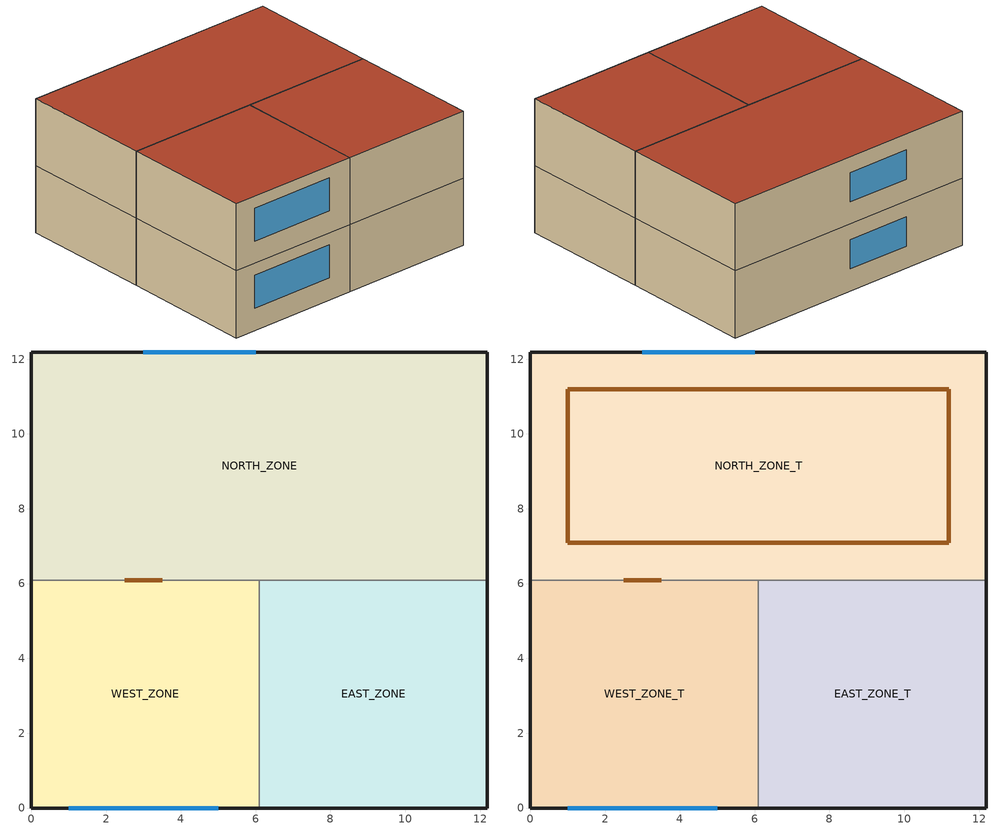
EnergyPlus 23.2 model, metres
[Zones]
WEST_ZONE
 floor adiabatic (FLOOR SLAB 8 IN): 0,0 0,6.1 6.1,6.1 6.1,0 z0
 wall outside (EXTWALL80): 0,6.1 0,0 6.1,0 z0:3.05
 wall to NORTH_ZONE (PARTITION06): 6.1,6.1 0,6.1 z0:3.05
 wall to EAST_ZONE (PARTITION06): 6.1,0 6.1,6.1 z0:3.05
 window (WIN-CON-LIGHT): 1,0 5,0 z1:2.5
 door inside (DOOR-CON): 3.5,6.1 2.5,6.1 z0:2
EAST_ZONE
 floor adiabatic (FLOOR SLAB 8 IN): 6.1,0 6.1,6.1 12.19,6.1 12.19,0 z0
 wall outside (EXTWALL80): 6.1,0 12.19,0 12.19,6.1 z0:3.05
 wall to NORTH_ZONE (PARTITION06): 12.19,6.1 6.1,6.1 z0:3.05
NORTH_ZONE
 floor adiabatic (FLOOR SLAB 8 IN): 0,6.1 0,12.19 12.19,12.19 12.19,6.1 z0
 wall outside (EXTWALL80): 12.19,6.1 12.19,12.19 0,12.19 0,6.1 z0:3.05
 window (WIN-CON-LIGHT): 6,12.19 3,12.19 z1:2.33
WEST_ZONE_T
 floor to WEST_ZONE (FLOOR SLAB 4 IN): 0,0 0,6.1 6.1,6.1 6.1,0 z3.05
 wall outside (EXTWALL80): 0,6.1 0,0 6.1,0 z3.05:6.1
 wall to NORTH_ZONE_T (PARTITION06): 6.1,6.1 0,6.1 z3.05:6.1
 wall to EAST_ZONE_T (PARTITION06): 6.1,0 6.1,6.1 z3.05:6.1
 window (WIN-CON-LIGHT): 1,0 5,0 z4.05:5.55
 door inside (DOOR-CON): 3.5,6.1 2.5,6.1 z3.05:5.05
 roof outside (ROOF34): 0,6.1 0,0 6.1,0 6.1,6.1 z6.1
EAST_ZONE_T
 floor to EAST_ZONE (FLOOR SLAB 4 IN): 6.1,0 6.1,6.1 12.19,6.1 12.19,0 z3.05
 wall outside (EXTWALL80): 6.1,0 12.19,0 12.19,6.1 z3.05:6.1
 wall to NORTH_ZONE_T (PARTITION06): 12.19,6.1 6.1,6.1 z3.05:6.1
 roof outside (ROOF34): 6.1,6.1 6.1,0 12.19,0 12.19,6.1 z6.1
NORTH_ZONE_T
 floor to NORTH_ZONE (FLOOR SLAB 4 IN): 0,6.1 0,12.19 12.19,12.19 12.19,6.1 z3.05
 wall outside (EXTWALL80): 12.19,6.1 12.19,12.19 0,12.19 0,6.1 z3.05:6.1
 window (WIN-CON-LIGHT): 6,12.19 3,12.19 z4.05:5.38
 door inside (H-OPENING): 1,7.1 1,11.19 11.19,11.19 11.19,7.1 z3.05
 roof outside (ROOF34): 0,12.19 0,6.1 12.19,6.1 12.19,12.19 z6.1
[Building]
AirflowNetwork 3 Zone Building: Loads convergence tolerance value=0.04; Maximum number of warmup days=25; Minimum number of warmup days=6; North axis=0; Solar distribution=MinimalShadowing; Temperature convergence tolerance value=0.4; Terrain=Suburbs
[Site:GroundTemperature:BuildingSurface]
20.03, 20.03, 20.13, 20.3, 20.43, 20.52, 20.62, 20.77, 20.78, 20.55, 20.44, 20.2
[Site:Location]
CHICAGO_IL_USA TMY2-94846: Elevation=190; Latitude=41.78; Longitude=-87.75; Time zone=-6
[SizingPeriod:DesignDay] Barometric pressure=99063; Day of month=21; Daylight saving time indicator=No; Humidity condition type=WetBulb; Rain indicator=No; Snow indicator=No; Solar model indicator=ASHRAEClearSky
Name | Daily dry bulb temperature range | Day type | Maximum dry bulb temperature | Month | Sky clearness | Wetbulb or dewpoint at maximum dry bulb | Wind direction | Wind speed
CHICAGO_IL_USA Annual Cooling 1% Design Conditions DB/MCWB | 10.7 | SummerDesignDay | 31.5 | 7 | 1 | 23 | 230 | 5.3
CHICAGO_IL_USA Annual Heating 99% Design Conditions DB | 0 | WinterDesignDay | -17.3 | 1 | 0 | -17.3 | 270 | 4.9
[Construction]
DOOR-CON: 1.375in-Solid-Core
EXTWALL80: A1 - 1 IN STUCCO, C4 - 4 IN COMMON BRICK, E1 - 3 / 4 IN PLASTER OR GYP BOARD
FLOOR SLAB 4 IN: C10 - 4 IN HW CONCRETE
FLOOR SLAB 8 IN: C10 - 8 IN HW CONCRETE
H-Opening: IRTMaterial
PARTITION06: E1 - 3 / 4 IN PLASTER OR GYP BOARD, C6 - 8 IN CLAY TILE, E1 - 3 / 4 IN PLASTER OR GYP BOARD
ROOF34: E2 - 1 / 2 IN SLAG OR STONE, E3 - 3 / 8 IN FELT AND MEMBRANE, B5 - 1 IN DENSE INSULATION, C12 - 2 IN HW CONCRETE
WIN-CON-LIGHT: WIN-LAY-GLASS-LIGHT
[Material] Thermal absorptance=0.9
Name | Conductivity | Density | Roughness | Solar absorptance | Specific heat | Thickness | Visible absorptance
1.375in-Solid-Core | 0.1525 | 614.5 | Smooth | 0.92 | 1630 | 0.034925 | 0.92
A1 - 1 IN STUCCO | 0.691831 | 1858.142 | Smooth | 0.92 | 836.8 | 0.0253898 | 0.92
B5 - 1 IN DENSE INSULATION | 0.0432394 | 91.30524 | VeryRough | 0.5 | 836.8 | 0.0253898 | 0.5
C4 - 4 IN COMMON BRICK | 0.726422 | 1922.216 | Rough | 0.76 | 836.8 | 0.101498 | 0.76
C6 - 8 IN CLAY TILE | 0.570761 | 1121.292 | Smooth | 0.82 | 836.8 | 0.203302 | 0.82
C10 - 4 IN HW CONCRETE | 1.729577 | 2242.585 | MediumRough | 0.65 | 836.8 | 0.101702 | 0.65
C10 - 8 IN HW CONCRETE | 1.729577 | 2242.585 | MediumRough | 0.65 | 836.8 | 0.203302 | 0.65
C12 - 2 IN HW CONCRETE | 1.729577 | 2242.585 | MediumRough | 0.65 | 836.8 | 0.0509016 | 0.65
E1 - 3 / 4 IN PLASTER OR GYP BOARD | 0.726422 | 1601.846 | Smooth | 0.92 | 836.8 | 0.01905 | 0.92
E2 - 1 / 2 IN SLAG OR STONE | 1.435549 | 881.0155 | Rough | 0.55 | 1673.6 | 0.0127102 | 0.55
E3 - 3 / 8 IN FELT AND MEMBRANE | 0.190253 | 1121.292 | Rough | 0.75 | 1673.6 | 0.00954024 | 0.75
[Material:InfraredTransparent]
IRTMaterial
[WindowMaterial:Glazing]
WIN-LAY-GLASS-LIGHT: Back side infrared hemispherical emissivity=0.84; Back side solar reflectance at normal incidence=0.075; Back side visible reflectance at normal incidence=0.081; Conductivity=0.9; Front side infrared hemispherical emissivity=0.84; Front side solar reflectance at normal incidence=0.075; Front side visible reflectance at normal incidence=0.081; Infrared transmittance at normal incidence=0; Optical data type=SpectralAverage; Solar transmittance at normal incidence=0.85; Thickness=0.0025; Visible transmittance at normal incidence=0.901
[ElectricEquipment] Design level calculation method=EquipmentLevel; Fraction latent=0; Fraction lost=0; Fraction radiant=0.3; Schedule=INTERMITTENT
Name | Design level | Zone or zonelist or space or spacelist
EAST_ZONE Equip | 1464.375 | EAST_ZONE
EAST_ZONE_T Equip | 1464.375 | EAST_ZONE_T
NORTH_ZONE Equip | 2928.751 | NORTH_ZONE
NORTH_ZONE_T Equip | 2928.751 | NORTH_ZONE_T
WEST_ZONE Equip | 2928.751 | WEST_ZONE
WEST_ZONE_T Equip | 2928.751 | WEST_ZONE_T
[Lights] Design level calculation method=LightingLevel; End use subcategory=GeneralLights; Fraction radiant=0.2; Fraction replaceable=0; Fraction visible=0.2; Return air fraction=0; Schedule=OFFICE LIGHTING
Name | Lighting level | Zone or zonelist or space or spacelist
EAST_ZONE Lights | 1464.375 | EAST_ZONE
EAST_ZONE_T Lights | 1464.375 | EAST_ZONE_T
NORTH_ZONE Lights | 878.6252 | NORTH_ZONE
NORTH_ZONE_T Lights | 878.6252 | NORTH_ZONE_T
[People] Activity level schedule=Activity Sch; Air velocity schedule=Air Velo Sch; Carbon dioxide generation rate=3.82e-08; Clothing insulation calculation method=ClothingInsulationSchedule; Clothing insulation schedule=Clothing Sch; Fraction radiant=0.3; Mean radiant temperature calculation type=ZoneAveraged; Number of people calculation method=People; Number of people schedule=OFFICE OCCUPANCY; Thermal comfort model 1 type=Fanger; Work efficiency schedule=Work Eff Sch
Name | Number of people | Zone or zonelist or space or spacelist
EAST_ZONE People | 3 | EAST_ZONE
EAST_ZONE_T People | 3 | EAST_ZONE_T
NORTH_ZONE People | 4 | NORTH_ZONE
NORTH_ZONE_T People | 4 | NORTH_ZONE_T
WEST_ZONE People | 3 | WEST_ZONE
WEST_ZONE_T People | 3 | WEST_ZONE_T
[Zone] Ceiling height=Autocalculate; Multiplier=1; Type=1
EAST_ZONE; EAST_ZONE_T; NORTH_ZONE; NORTH_ZONE_T; WEST_ZONE; WEST_ZONE_T
[Schedule:Compact]
Activity Sch: Through: 12/31, For: AllDays, Until: 24:00, 131.8
Air Velo Sch: Through: 12/31, For: AllDays, Until: 24:00, 0.137
Clothing Sch: Through: 12/31, For: AllDays, Until: 24:00, 1
INTERMITTENT: Through: 12/31, For: WeekDays, Until: 8:00, 0, Until: 18:00, 1, Until: 24:00, 0, For: AllOtherDays, Until: 24:00, 0
OFFICE LIGHTING: Through: 12/31, For: WeekDays, Until: 6:00, 0.05, Until: 7:00, 0.2, Until: 17:00, 1, Until: 18:00, 0.5, Until: 24:00, 0.05, For: AllOtherDays, Until: 24:00, 0.05
OFFICE OCCUPANCY: Through: 12/31, For: WeekDays, Until: 6:00, 0, Until: 7:00, 0.1, Until: 8:00, 0.5, Until: 12:00, 1, Until: 13:00, 0.5, Until: 16:00, 1, Until: 17:00, 0.5, Until: 18:00, 0.1, Until: 24:00, 0, For: AllOtherDays, Until: 24:00, 0
Work Eff Sch: Through: 12/31, For: AllDays, Until: 24:00, 0
[AirflowNetwork:MultiZone:Component:DetailedOpening] Air mass flow coefficient when opening is closed=0.001; Air mass flow exponent when opening is closed=0.667; Discharge coefficient for opening factor 1=0.5; Discharge coefficient for opening factor 2=0.6; Discharge coefficient for opening factor 3=0; Discharge coefficient for opening factor 4=0; Extra crack length or height of pivoting axis=0; Height factor for opening factor 1=1; Height factor for opening factor 2=1; Height factor for opening factor 3=0; Height factor for opening factor 4=0; Number of sets of opening factor data=2; Opening factor 1=0; Opening factor 2=1; Opening factor 3=0; Opening factor 4=0; Start height factor for opening factor 1=0; Start height factor for opening factor 2=0; Start height factor for opening factor 3=0; Start height factor for opening factor 4=0; Type of rectangular large vertical opening lvo=NonPivoted; Width factor for opening factor 1=0; Width factor for opening factor 2=1; Width factor for opening factor 3=0; Width factor for opening factor 4=0
DrOpen; WiOpen1
[AirflowNetwork:MultiZone:Component:HorizontalOpening]
HrOpen: Air mass flow coefficient when opening is closed=0.001; Air mass flow exponent when opening is closed=0.667; Discharge coefficient=0.2; Sloping plane angle=90
[AirflowNetwork:MultiZone:ExternalNode] External node height=1.524
Name | Wind pressure coefficient curve
EFacade | EFacade_WPCValue
NFacade | NFacade_WPCValue
SFacade | SFacade_WPCValue
WFacade | WFacade_WPCValue
[AirflowNetwork:MultiZone:ReferenceCrackConditions]
ReferenceCrackConditions: Reference barometric pressure=101320; Reference humidity ratio=0.005; Reference temperature=20
[AirflowNetwork:MultiZone:Surface]
Name | Leakage component | Surface | Window door opening factor or crack factor | Ventilation control mode
AirflowNetwork:MultiZone:Surface 1 | CR-1 | Surface_1 | 1
AirflowNetwork:MultiZone:Surface 2 | WiOpen1 | Window1 | 0.5
AirflowNetwork:MultiZone:Surface 3 | CR-1 | Surface_2 | 1
AirflowNetwork:MultiZone:Surface 4 | CRcri | Surface_3 | 1
AirflowNetwork:MultiZone:Surface 5 | DrOpen | DoorInSurface_3 | 0.5
AirflowNetwork:MultiZone:Surface 6 | CRcri | Surface_4 | 1
AirflowNetwork:MultiZone:Surface 7 | CR-1 | Surface_8 | 1
AirflowNetwork:MultiZone:Surface 8 | CR-1 | Surface_9 | 1
AirflowNetwork:MultiZone:Surface 9 | CRcri | Surface_11 | 1
AirflowNetwork:MultiZone:Surface 10 | CR-1 | Surface_14 | 1
AirflowNetwork:MultiZone:Surface 11 | CR-1 | Surface_15 | 1
AirflowNetwork:MultiZone:Surface 12 | WiOpen1 | Window2 | 0.5
AirflowNetwork:MultiZone:Surface 13 | CR-1 | Surface_16 | 1
AirflowNetwork:MultiZone:Surface 14 | CR-1 | Surface_1_T | 1
AirflowNetwork:MultiZone:Surface 15 | WiOpen1 | Window1_T | 0.5
AirflowNetwork:MultiZone:Surface 16 | CR-1 | Surface_2_T | 1
AirflowNetwork:MultiZone:Surface 17 | CRcri | Surface_3_T | 1
AirflowNetwork:MultiZone:Surface 18 | DrOpen | DoorInSurface_3_T | 0.5
AirflowNetwork:MultiZone:Surface 19 | CRcri | Surface_4_T | 1
AirflowNetwork:MultiZone:Surface 20 | CR-1 | Surface_8_T | 1
AirflowNetwork:MultiZone:Surface 21 | CR-1 | Surface_9_T | 1
AirflowNetwork:MultiZone:Surface 22 | CRcri | Surface_11_T | 1
AirflowNetwork:MultiZone:Surface 23 | CR-1 | Surface_14_T | 1
AirflowNetwork:MultiZone:Surface 24 | CR-1 | Surface_15_T | 1
AirflowNetwork:MultiZone:Surface 25 | WiOpen1 | Window2_T | 0.5
AirflowNetwork:MultiZone:Surface 26 | CR-1 | Surface_16_T | 1
AirflowNetwork:MultiZone:Surface 27 | HrOpen | Horizontal_T | 1 | Constant
AirflowNetwork:MultiZone:Surface 28 | CR-1 | Surface_12_T | 1
AirflowNetwork:MultiZone:Surface 29 | CR-1 | Surface_5_T | 1
[AirflowNetwork:MultiZone:Surface:Crack] Air mass flow exponent=0.667; Reference crack conditions=ReferenceCrackConditions
Name | Air mass flow coefficient at reference conditions
CR-1 | 0.01
CRcri | 0.05
[AirflowNetwork:MultiZone:WindPressureCoefficientArray]
Every 30 Degrees: Wind direction 1=0; Wind direction 2=30; Wind direction 3=60; Wind direction 4=90; Wind direction 5=120; Wind direction 6=150; Wind direction 7=180; Wind direction 8=210; Wind direction 9=240; Wind direction 10=270; Wind direction 11=300; Wind direction 12=330
[AirflowNetwork:MultiZone:WindPressureCoefficientValues] Airflownetwork multizone windpressurecoefficientarray=Every 30 Degrees
Name | Wind pressure coefficient value 1 | Wind pressure coefficient value 2 | Wind pressure coefficient value 3 | Wind pressure coefficient value 4 | Wind pressure coefficient value 5 | Wind pressure coefficient value 6 | Wind pressure coefficient value 7 | Wind pressure coefficient value 8 | Wind pressure coefficient value 9 | Wind pressure coefficient value 10 | Wind pressure coefficient value 11 | Wind pressure coefficient value 12
EFacade_WPCValue | -0.56 | 0.04 | 0.48 | 0.6 | 0.48 | 0.04 | -0.56 | -0.56 | -0.42 | -0.37 | -0.42 | -0.56
NFacade_WPCValue | 0.6 | 0.48 | 0.04 | -0.56 | -0.56 | -0.42 | -0.37 | -0.42 | -0.56 | -0.56 | 0.04 | 0.48
SFacade_WPCValue | -0.37 | -0.42 | -0.56 | -0.56 | 0.04 | 0.48 | 0.6 | 0.48 | 0.04 | -0.56 | -0.56 | -0.42
WFacade_WPCValue | -0.56 | -0.56 | -0.42 | -0.37 | -0.42 | -0.56 | -0.56 | 0.04 | 0.48 | 0.6 | 0.48 | 0.04
[AirflowNetwork:MultiZone:Zone] Indoor and outdoor enthalpy difference lower limit for maximum venting open factor=0; Indoor and outdoor enthalpy difference upper limit for minimum venting open factor=300000; Ventilation control mode=Temperature; Ventilation control zone temperature setpoint schedule=WindowVentSched
Name | Zone | Indoor and outdoor temperature difference lower limit for maximum venting open factor | Indoor and outdoor temperature difference upper limit for minimum venting open factor | Minimum venting open factor
AirflowNetwork:MultiZone:Zone 1 | WEST_ZONE | 5 | 10 | 0.3
AirflowNetwork:MultiZone:Zone 2 | EAST_ZONE | 0 | 100 | 1
AirflowNetwork:MultiZone:Zone 3 | NORTH_ZONE | 0 | 100 | 1
AirflowNetwork:MultiZone:Zone 4 | WEST_ZONE_T | 5 | 10 | 0.3
AirflowNetwork:MultiZone:Zone 5 | EAST_ZONE_T | 0 | 100 | 1
AirflowNetwork:MultiZone:Zone 6 | NORTH_ZONE_T | 0 | 100 | 1
[AirflowNetwork:SimulationControl]
NaturalVentilation: Absolute airflow convergence tolerance=1e-06; Airflownetwork control=MultizoneWithoutDistribution; Azimuth angle of long axis of building=0; Building type=LowRise; Convergence acceleration limit=-0.5; Height selection for local wind pressure calculation=ExternalNode; Initialization type=ZeroNodePressures; Maximum number of iterations=500; Ratio of building width along short axis to width along long axis=1; Relative airflow convergence tolerance=1e-05; Wind pressure coefficient type=Input
